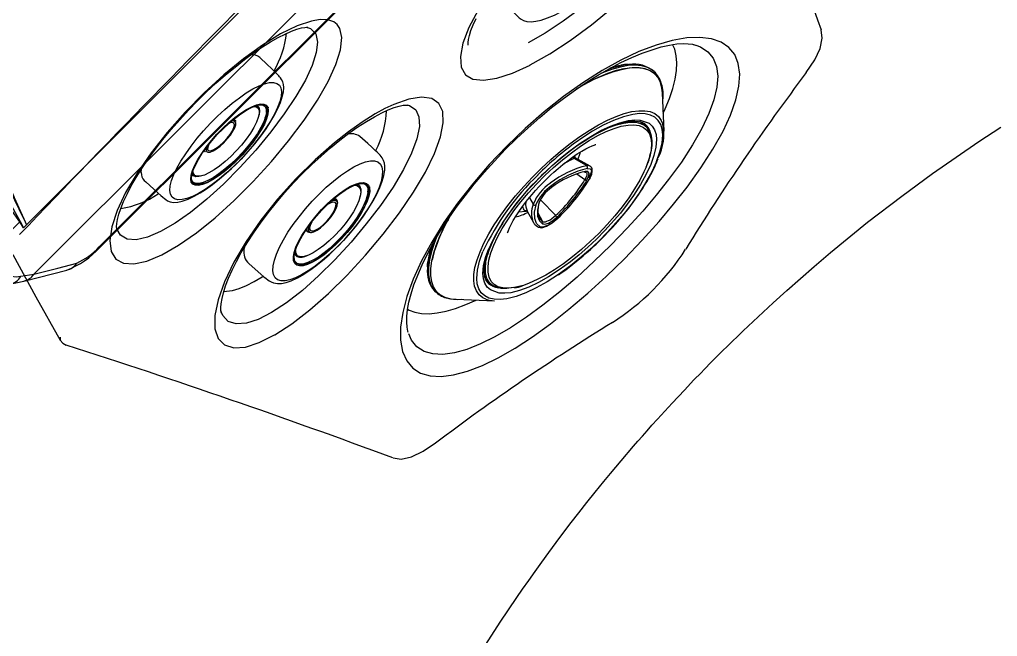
# Model space of a CAD drawing. Extents: x 413 to 494, y 628 to 766.
# Drawn here: x 421.64 to 432.08, y 705.12 to 711.72 of the extents above; entities that cross this region are included whole.
import ezdxf

# ---------------------------------------------------------------- set-up
doc = ezdxf.new("R2010")
doc.units = 0
doc.header["$MEASUREMENT"] = 0
for name, color, linetype in [('1', 4, 'Continuous'), ('BDIM_CYAN', 4, 'Continuous'), ('BDIM_GREEN', 3, 'Continuous'), ('BDIM_YELLOW', 2, 'Continuous')]:
    doc.layers.add(name, color=color, linetype=linetype)

# ---------------------------------------------------------------- blocks, each defined once
blk = doc.blocks.new('PILLOW')
at = {"layer": 'BDIM_GREEN', "linetype": 'Continuous', "lineweight": 25}
for p, q in [((9.704, -3.133), (9.694, -3.127)), ((11.893, -4.465), (9.704, -3.133)), ((9.716, -3.162), (9.93, -3.665)), ((9.725, -3.167), (9.716, -3.162)), ((11.914, -4.499), (9.725, -3.167)), ((9.001, -3.275), (3.275, -9.001)), ((9.052, -3.326), (3.326, -9.052)), ((9.016, -3.26), (9.001, -3.275)), ((9.066, -3.313), (9.376, -3.847)), ((9.93, -3.665), (11.939, -4.887)), ((3.847, -9.376), (9.376, -3.847)), ((9.376, -3.847), (9.517, -3.988)), ((11.869, -5.119), (9.86, -3.897)), ((9.517, -3.988), (3.988, -9.517)), ((9.522, -4.349), (9.547, -4.364)), ((11.898, -4.468), (11.893, -4.465)), ((11.958, -4.506), (11.898, -4.468)), ((4.545, -9.115), (9.115, -4.545)), ((9.169, -4.599), (9.115, -4.545)), ((11.918, -4.502), (11.914, -4.499)), ((11.982, -4.912), (11.918, -4.502)), ((11.977, -4.54), (11.918, -4.502)), ((9.169, -4.599), (4.599, -9.169)), ((12.183, -5.166), (12.111, -4.715)), ((4.833, -9.168), (9.168, -4.833)), ((9.225, -4.89), (4.89, -9.225)), ((9.225, -4.89), (9.168, -4.833)), ((11.512, -5.475), (11.869, -5.119)), ((12.145, -5.519), (12.177, -5.366)), ((11.543, -5.546), (11.479, -5.517)), ((11.574, -5.515), (11.508, -5.48)), ((11.512, -5.475), (11.574, -5.515)), ((11.574, -5.515), (11.543, -5.546)), ((12.026, -5.978), (12.144, -5.52)), ((12.072, -5.626), (12.093, -5.488)), ((11.543, -5.546), (5.546, -11.543)), ((12.072, -5.626), (5.626, -12.072)), ((11.78, -6.323), (6.323, -11.78)), ((6.331, -11.787), (11.787, -6.331)), ((11.785, -6.328), (11.784, -6.328)), ((3.275, -9.001), (3.26, -9.016)), ((3.275, -9.001), (3.275, -9.001)), ((3.847, -9.376), (3.313, -9.066)), ((4.599, -9.169), (4.545, -9.115)), ((4.89, -9.225), (4.833, -9.168)), ((3.988, -9.517), (3.847, -9.376)), ((3.127, -9.694), (3.133, -9.704)), ((3.133, -9.704), (4.465, -11.893)), ((3.665, -9.93), (3.162, -9.715)), ((3.162, -9.715), (3.167, -9.725)), ((3.167, -9.725), (4.499, -11.914)), ((3.897, -9.86), (5.119, -11.869)), ((4.887, -11.939), (3.665, -9.93)), ((5.517, -11.479), (5.546, -11.543)), ((5.119, -11.869), (5.475, -11.512)), ((5.516, -11.574), (5.475, -11.512)), ((5.48, -11.508), (5.516, -11.574)), ((5.546, -11.543), (5.516, -11.574)), ((6.328, -11.784), (6.328, -11.785)), ((4.465, -11.893), (4.468, -11.898)), ((4.468, -11.898), (4.506, -11.958)), ((4.499, -11.914), (4.502, -11.918)), ((4.912, -11.982), (4.502, -11.918)), ((4.502, -11.918), (4.54, -11.977)), ((4.715, -12.111), (5.166, -12.183)), ((5.488, -12.093), (5.626, -12.072)), ((5.52, -12.144), (5.978, -12.026)), ((5.366, -12.177), (5.519, -12.145))]:
    blk.add_line(p, q, dxfattribs=at)
at = {"layer": 'BDIM_GREEN', "linetype": 'Continuous', "lineweight": 25, "flags": 128}
for points in [[(9.694, -3.127), (9.633, -3.097), (9.577, -3.077), (9.475, -3.06), (9.392, -3.063), (9.328, -3.076), (9.273, -3.093), (9.204, -3.123), (9.164, -3.145), (9.12, -3.174), (9.071, -3.211), (9.016, -3.26)], [(9.716, -3.162), (9.633, -3.127), (9.55, -3.112), (9.467, -3.113), (9.387, -3.128), (9.309, -3.154), (9.231, -3.192), (9.177, -3.225), (9.123, -3.264), (9.066, -3.313)], [(9.001, -3.275), (9.009, -3.267), (9.016, -3.26)], [(9.066, -3.313), (9.058, -3.32), (9.052, -3.326)], [(9.376, -3.847), (9.516, -3.751), (9.662, -3.685), (9.735, -3.665), (9.806, -3.653), (9.872, -3.653), (9.93, -3.665)], [(9.86, -3.897), (9.784, -3.872), (9.693, -3.881), (9.601, -3.922), (9.517, -3.988)], [(9.115, -4.545), (9.182, -4.481), (9.254, -4.423), (9.33, -4.373), (9.409, -4.333), (9.489, -4.307), (9.567, -4.3), (9.638, -4.311), (9.7, -4.338)], [(9.671, -4.395), (9.617, -4.366), (9.556, -4.355), (9.489, -4.362), (9.421, -4.387), (9.353, -4.427), (9.288, -4.477), (9.169, -4.599)], [(9.671, -4.395), (9.683, -4.365), (9.7, -4.338)], [(9.7, -4.338), (9.85, -4.43), (9.982, -4.511), (10.098, -4.582), (10.217, -4.654), (10.35, -4.737), (10.477, -4.815), (10.596, -4.888), (10.733, -4.973), (10.993, -5.135), (11.259, -5.304), (11.512, -5.475)], [(9.671, -4.395), (9.672, -4.54), (9.673, -4.654)], [(11.508, -5.48), (11.044, -5.22), (10.586, -4.947), (10.128, -4.672), (9.671, -4.395)], [(9.168, -4.833), (9.168, -4.702), (9.169, -4.599)], [(9.168, -4.833), (9.288, -4.744), (9.419, -4.674), (9.488, -4.652), (9.555, -4.64), (9.617, -4.641), (9.673, -4.654)], [(9.646, -4.714), (9.6, -4.7), (9.548, -4.699), (9.492, -4.71), (9.435, -4.732), (9.325, -4.801), (9.225, -4.89)], [(9.646, -4.714), (9.662, -4.685), (9.673, -4.654)], [(12.177, -5.367), (12.188, -5.267), (12.182, -5.163)], [(11.954, -6.084), (12.02, -5.828), (12.072, -5.626)], [(3.26, -9.016), (3.201, -9.085), (3.155, -9.148), (3.121, -9.209), (3.085, -9.297), (3.065, -9.383), (3.06, -9.467), (3.07, -9.548), (3.093, -9.624), (3.127, -9.694)], [(3.313, -9.066), (3.264, -9.123), (3.225, -9.177), (3.192, -9.231), (3.154, -9.309), (3.128, -9.387), (3.113, -9.467), (3.112, -9.55), (3.127, -9.633), (3.162, -9.715)], [(3.26, -9.016), (3.268, -9.007), (3.275, -9.001)], [(3.326, -9.052), (3.319, -9.06), (3.313, -9.066)], [(4.338, -9.7), (4.311, -9.638), (4.3, -9.567), (4.307, -9.489), (4.318, -9.449), (4.333, -9.409), (4.371, -9.333), (4.422, -9.255), (4.545, -9.115)], [(4.599, -9.169), (4.477, -9.288), (4.427, -9.353), (4.387, -9.421), (4.362, -9.49), (4.355, -9.557), (4.367, -9.618), (4.395, -9.671)], [(4.599, -9.169), (4.73, -9.168), (4.833, -9.168)], [(4.654, -9.673), (4.641, -9.618), (4.64, -9.555), (4.652, -9.488), (4.675, -9.419), (4.744, -9.287), (4.833, -9.168)], [(4.89, -9.225), (4.822, -9.299), (4.764, -9.378), (4.72, -9.462), (4.698, -9.561), (4.714, -9.646)], [(3.665, -9.93), (3.653, -9.872), (3.653, -9.806), (3.665, -9.735), (3.685, -9.662), (3.751, -9.516), (3.847, -9.376)], [(3.988, -9.517), (3.922, -9.601), (3.881, -9.693), (3.872, -9.784), (3.897, -9.86)], [(4.395, -9.671), (4.365, -9.683), (4.338, -9.7)], [(5.475, -11.512), (5.381, -11.376), (5.29, -11.237), (5.195, -11.088), (5.105, -10.946), (5.014, -10.799), (4.923, -10.653), (4.847, -10.53), (4.742, -10.359), (4.622, -10.164), (4.488, -9.945), (4.338, -9.7)], [(4.654, -9.673), (4.509, -9.672), (4.395, -9.671)], [(4.395, -9.671), (4.672, -10.128), (4.947, -10.586), (5.22, -11.044), (5.48, -11.508)], [(4.714, -9.646), (4.682, -9.664), (4.654, -9.673)], [(5.517, -11.479), (5.082, -10.578), (4.654, -9.673)], [(4.714, -9.646), (5.119, -10.56), (5.317, -11.02), (5.385, -11.177), (5.412, -11.24), (5.415, -11.248), (5.416, -11.249), (5.416, -11.249), (5.416, -11.249), (5.416, -11.25), (5.517, -11.479)], [(5.626, -12.072), (5.883, -12.006), (6.085, -11.954)], [(5.163, -12.182), (5.267, -12.188), (5.367, -12.177)]]:
    blk.add_lwpolyline(points, dxfattribs=at)
at = {"layer": 'BDIM_GREEN', "linetype": 'Continuous', "lineweight": 25}
for centre, radius, start, end in [((9.618, -3.697), 0.314, 320.5112, 5.8722), ((11.799, -4.783), 0.32, 10.8947, 60.1159), ((-51.625, -135.383), 144.387, 64.08404, 64.87827), ((69.735, 129.954), 147.466, 245.95343, 246.73099), ((11.627, -4.919), 0.314, 320.5112, 5.8722), ((11.673, -4.954), 0.311, 321.3803, 7.8233), ((11.78, -5.434), 0.317, 350.3412, 64.5617), ((11.647, -5.59), 0.177, 139.5161, 141.4532), ((11.192, -5.669), 0.89, 311.9782, 337.62), ((11.302, -5.792), 0.714, 311.9718, 335.8418), ((-2.211, -14.781), 7.948, 45.9728, 46.4965), ((3.697, -9.618), 0.314, 264.1278, 309.4888), ((5.59, -11.647), 0.177, 128.5468, 130.4839), ((5.664, -11.184), 0.898, 290.3763, 317.8693), ((5.793, -11.303), 0.712, 294.1309, 318.0554), ((4.919, -11.626), 0.314, 264.1278, 309.4888), ((4.783, -11.798), 0.32, 209.8963, 259.0441), ((4.954, -11.674), 0.311, 262.1449, 308.6514), ((5.435, -11.779), 0.318, 205.61, 279.4841)]:
    blk.add_arc(centre, radius, start, end, dxfattribs=at)
for centre, major_axis, ratio, start_param, end_param in [((11.789, -3.287), (-0.737, 1.695), 0.480619, 2.543345, 2.582873), ((11.594, -3.394), (-0.951, 1.851), 0.433377, 2.49452, 2.534048), ((3.394, -11.594), (1.851, -0.951), 0.433377, 0.607543, 0.647072), ((3.287, -11.789), (1.695, -0.737), 0.480619, 0.558719, 0.598248)]:
    blk.add_ellipse(centre, major_axis=major_axis, ratio=ratio, start_param=start_param, end_param=end_param, dxfattribs=at)
at = {"layer": 'BDIM_YELLOW', "linetype": 'Continuous', "lineweight": 25}
for p, q in [((9.052, -3.326), (9.001, -3.275)), ((11.784, -6.328), (11.78, -6.323)), ((3.326, -9.052), (3.275, -9.001)), ((6.323, -11.78), (6.328, -11.784))]:
    blk.add_line(p, q, dxfattribs=at)
at = {"layer": 'BDIM_YELLOW', "linetype": 'Continuous', "lineweight": 25, "flags": 128}
for points in [[(11.982, -4.912), (12.073, -4.974), (12.143, -5.056), (12.179, -5.145), (12.18, -5.164)], [(5.164, -12.18), (5.145, -12.179), (5.056, -12.143), (5, -12.1), (4.95, -12.042), (4.912, -11.982)]]:
    blk.add_lwpolyline(points, dxfattribs=at)
at = {"layer": 'BDIM_YELLOW', "linetype": 'Continuous', "lineweight": 25}
for centre, radius, start, end in [((9.677, -3.162), 0.0387, 0.9039, 64.0123), ((9.679, -3.172), 0.0462, 5.662, 57.1058), ((16.35, 3.718), 10.124, 223.5865, 223.9882), ((11.876, -4.499), 0.0381, 0.4034, 63.3934), ((11.881, -4.502), 0.0379, 0.264, 63.4702), ((11.939, -4.539), 0.0381, 359.711, 61.0066), ((11.85, -4.774), 0.267, 11.7786, 61.3916), ((12.009, -5.341), 0.169, 299.7, 351.1639), ((11.976, -5.485), 0.17, 304.4318, 348.7936), ((11.858, -5.944), 0.17, 304.3498, 348.6534), ((3.162, -9.677), 0.0387, 205.9856, 269.098), ((3.167, -9.687), 0.038, 206.3141, 269.636), ((4.499, -11.876), 0.0379, 206.4423, 269.661), ((4.502, -11.881), 0.0379, 206.5511, 269.735), ((4.54, -11.939), 0.0382, 209.1215, 270.1613), ((4.774, -11.849), 0.267, 208.6378, 258.1925), ((5.944, -11.858), 0.17, 281.3464, 325.6506), ((5.341, -12.009), 0.169, 278.8333, 330.2995), ((5.485, -11.976), 0.17, 281.2061, 325.5685)]:
    blk.add_arc(centre, radius, start, end, dxfattribs=at)
blk = doc.blocks.new('2018 BEAM (110V)')
at = {"layer": 'BDIM_CYAN'}
for p, q in [((11.315, 68.173), (11.328, 68.17)), ((11.328, 68.17), (11.331, 68.169)), ((15.448, 67.989), (15.473, 67.981)), ((15.473, 67.981), (15.476, 67.98)), ((10.414, 65.124), (10.407, 65.145)), ((10.416, 65.119), (10.414, 65.124)), ((8.689, 64.861), (8.691, 64.828)), ((12.407, 64.911), (12.404, 64.918))]:
    blk.add_line(p, q, dxfattribs=at)
at = {"layer": 'BDIM_CYAN', "flags": 128}
for points in [[(13.707, 67.769), (13.71, 67.77), (13.918, 67.888), (14.136, 68.031), (14.362, 68.198), (14.586, 68.381)], [(13.153, 68.355), (13.055, 68.169), (12.991, 68.003), (12.963, 67.861), (12.973, 67.748), (13.018, 67.666), (13.098, 67.619), (13.211, 67.606), (13.353, 67.627), (13.52, 67.682), (13.707, 67.769)], [(13.048, 67.983), (13.048, 67.983), (13.047, 67.991), (13.047, 68.011), (13.051, 68.042), (13.06, 68.085), (13.076, 68.137), (13.1, 68.199), (13.132, 68.268)], [(15.246, 69.981), (15.31, 69.954), (15.365, 69.891), (15.386, 69.803), (15.372, 69.69), (15.325, 69.558), (15.243, 69.406), (15.131, 69.243), (14.991, 69.069), (14.829, 68.892), (14.649, 68.715), (14.457, 68.544), (14.26, 68.384), (14.062, 68.238), (13.87, 68.111), (13.688, 68.006)], [(13.236, 61.578), (13.389, 61.815), (13.567, 62.081), (13.628, 62.17), (13.693, 62.263), (13.761, 62.359), (13.832, 62.459), (13.907, 62.562), (13.986, 62.668), (14.068, 62.777), (14.147, 62.88), (14.229, 62.986), (14.314, 63.094), (14.402, 63.205), (14.494, 63.318), (14.566, 63.406), (14.68, 63.542), (14.813, 63.698), (14.859, 63.75), (14.907, 63.805), (14.957, 63.861), (15.008, 63.92), (15.069, 63.987), (15.225, 64.158), (15.355, 64.297), (15.458, 64.405), (15.533, 64.482), (15.567, 64.518), (15.588, 64.539), (15.625, 64.576), (15.661, 64.613), (15.698, 64.65), (15.734, 64.687), (15.771, 64.723), (15.808, 64.76), (15.984, 64.931), (16.303, 65.23), (16.448, 65.361), (16.594, 65.49), (16.741, 65.618), (16.916, 65.766), (17.312, 66.089), (17.676, 66.369), (18.005, 66.61), (18.256, 66.786), (18.5, 66.951), (18.735, 67.104)], [(9.283, 65.696), (9.365, 65.651), (9.477, 65.644), (9.615, 65.675), (9.775, 65.742), (9.953, 65.844), (10.145, 65.977), (10.345, 66.138), (10.548, 66.322), (10.751, 66.524), (10.946, 66.738), (11.129, 66.959), (11.294, 67.179), (11.436, 67.393), (11.551, 67.594), (11.634, 67.775), (11.683, 67.933), (11.697, 68.063), (11.675, 68.161), (11.648, 68.201), (11.611, 68.23), (11.547, 68.252), (11.467, 68.255), (11.373, 68.239), (11.219, 68.187), (11.043, 68.101), (10.85, 67.982), (10.646, 67.835), (10.436, 67.664), (10.227, 67.472), (10.024, 67.266), (9.834, 67.05), (9.661, 66.831), (9.511, 66.615), (9.389, 66.407), (9.298, 66.214), (9.241, 66.042), (9.219, 65.895), (9.233, 65.778), (9.283, 65.696)], [(9.295, 66.011), (9.296, 66.011), (9.294, 66.02), (9.293, 66.042), (9.296, 66.075), (9.303, 66.119), (9.317, 66.174), (9.338, 66.238), (9.367, 66.311), (9.404, 66.391), (9.449, 66.477), (9.501, 66.567), (9.561, 66.663), (9.63, 66.763), (9.705, 66.867), (9.787, 66.973), (9.875, 67.08), (9.966, 67.185), (10.06, 67.287), (10.156, 67.386), (10.253, 67.481), (10.353, 67.574), (10.455, 67.664), (10.557, 67.748), (10.658, 67.827), (10.755, 67.898), (10.849, 67.962), (10.937, 68.017), (11.018, 68.063), (11.092, 68.1), (11.159, 68.13), (11.218, 68.151), (11.266, 68.165), (11.302, 68.171), (11.325, 68.173), (11.335, 68.173), (11.335, 68.173)], [(11.331, 68.169), (11.363, 68.161), (11.419, 68.101), (11.438, 68.015), (11.425, 67.903), (11.381, 67.765), (11.308, 67.607), (11.208, 67.432), (11.083, 67.246), (10.939, 67.054), (10.779, 66.861), (10.61, 66.674), (10.433, 66.496), (10.257, 66.336), (10.083, 66.194), (9.916, 66.078), (9.762, 65.989), (9.622, 65.93), (9.502, 65.903), (9.405, 65.91), (9.334, 65.95), (9.334, 65.95)], [(16.657, 67.688), (16.747, 67.823), (16.804, 67.947), (16.828, 68.056), (16.817, 68.144)], [(12.933, 66.292), (12.787, 66.085), (12.659, 65.878), (12.55, 65.677), (12.461, 65.483), (12.393, 65.297), (12.348, 65.125), (12.325, 64.968), (12.325, 64.828), (12.347, 64.708), (12.39, 64.609), (12.455, 64.532), (12.539, 64.478), (12.64, 64.448), (12.758, 64.442), (12.891, 64.458), (13.038, 64.498), (13.198, 64.559), (13.367, 64.642), (13.547, 64.745), (13.734, 64.867), (13.925, 65.005), (14.123, 65.161), (14.323, 65.33), (14.52, 65.51), (14.716, 65.7), (14.906, 65.898), (15.086, 66.098), (15.241, 66.282), (15.385, 66.465), (15.532, 66.67), (15.661, 66.871), (15.768, 67.062), (15.848, 67.235), (15.905, 67.396), (15.938, 67.544), (15.947, 67.673), (15.931, 67.787), (15.893, 67.883), (15.831, 67.958), (15.748, 68.014), (15.645, 68.05), (15.522, 68.065), (15.381, 68.059), (15.225, 68.032), (15.053, 67.982), (14.87, 67.912), (14.678, 67.821), (14.477, 67.71), (14.272, 67.58), (14.066, 67.433), (13.859, 67.269), (13.656, 67.092), (13.46, 66.904), (13.272, 66.706), (13.095, 66.5), (12.933, 66.292)], [(12.963, 66.307), (13.013, 66.372), (13.111, 66.497), (13.216, 66.62), (13.327, 66.743), (13.442, 66.865), (13.562, 66.984), (13.686, 67.099), (13.812, 67.209), (13.938, 67.314), (14.066, 67.413), (14.192, 67.505), (14.316, 67.588), (14.438, 67.664), (14.559, 67.733), (14.678, 67.795), (14.794, 67.85), (14.905, 67.896), (15.01, 67.933), (15.107, 67.962), (15.196, 67.982), (15.274, 67.994), (15.341, 67.998), (15.397, 67.997), (15.442, 67.991), (15.473, 67.983)], [(15.13, 67.255), (15.152, 67.302), (15.197, 67.413), (15.232, 67.518), (15.257, 67.617), (15.272, 67.709), (15.276, 67.793), (15.269, 67.869), (15.252, 67.937), (15.228, 67.99)], [(15.476, 67.98), (15.529, 67.962), (15.605, 67.911), (15.662, 67.842), (15.697, 67.755), (15.711, 67.651), (15.702, 67.532), (15.671, 67.397), (15.617, 67.25), (15.543, 67.092), (15.443, 66.917), (15.324, 66.733), (15.187, 66.545), (15.054, 66.378), (14.911, 66.209), (14.745, 66.025), (14.57, 65.844), (14.39, 65.669), (14.209, 65.503), (14.026, 65.347), (13.845, 65.203), (13.669, 65.075), (13.498, 64.961), (13.333, 64.865), (13.179, 64.789), (13.033, 64.731), (12.899, 64.694), (12.777, 64.678), (12.669, 64.683), (12.576, 64.71), (12.5, 64.76), (12.441, 64.831), (12.412, 64.898)], [(10.979, 64.885), (10.983, 64.887), (11.165, 65.005), (11.357, 65.153), (11.556, 65.329), (11.755, 65.525), (11.952, 65.739), (12.139, 65.961), (12.312, 66.189), (12.463, 66.412), (12.59, 66.626), (12.687, 66.824), (12.751, 67.001), (12.781, 67.151), (12.775, 67.271), (12.733, 67.358), (12.657, 67.41), (12.55, 67.426), (12.414, 67.405), (12.254, 67.349), (12.156, 67.303), (12.052, 67.246), (11.913, 67.159), (11.767, 67.056), (11.62, 66.939), (11.411, 66.756), (11.207, 66.553), (11.012, 66.336), (10.834, 66.111), (10.677, 65.885), (10.546, 65.663), (10.445, 65.453), (10.376, 65.26), (10.342, 65.092), (10.342, 64.952), (10.378, 64.847), (10.446, 64.778), (10.544, 64.748), (10.669, 64.756), (10.815, 64.803), (10.979, 64.885)], [(10.412, 65.118), (10.412, 65.118), (10.41, 65.126), (10.407, 65.145), (10.407, 65.177), (10.41, 65.219), (10.418, 65.273), (10.434, 65.337), (10.457, 65.41), (10.487, 65.491), (10.526, 65.579), (10.571, 65.67), (10.624, 65.766), (10.686, 65.868), (10.754, 65.973), (10.83, 66.081), (10.912, 66.19), (10.999, 66.299), (11.09, 66.406), (11.183, 66.51), (11.279, 66.61), (11.377, 66.706), (11.476, 66.797), (11.576, 66.885), (11.676, 66.966), (11.774, 67.041), (11.869, 67.108), (11.96, 67.167), (12.045, 67.217), (12.123, 67.258), (12.194, 67.29), (12.256, 67.314), (12.31, 67.33), (12.352, 67.339), (12.383, 67.342), (12.4, 67.342), (12.404, 67.341)], [(12.383, 67.342), (12.42, 67.336), (12.486, 67.291), (12.521, 67.215), (12.526, 67.111), (12.499, 66.979), (12.442, 66.826), (12.356, 66.653), (12.244, 66.466), (12.111, 66.27), (11.959, 66.071), (11.796, 65.876), (11.624, 65.688), (11.45, 65.516), (11.277, 65.361), (11.108, 65.229), (10.948, 65.125)], [(12.404, 67.341), (12.405, 67.341), (12.404, 67.341)], [(12.405, 64.918), (12.403, 64.927), (12.394, 64.967), (12.39, 65.021), (12.391, 65.084), (12.399, 65.156), (12.414, 65.235), (12.437, 65.323), (12.468, 65.42), (12.508, 65.524), (12.556, 65.635), (12.613, 65.751), (12.678, 65.872), (12.752, 65.996), (12.832, 66.121), (12.92, 66.247), (12.963, 66.307)], [(9.334, 65.95), (9.334, 65.95), (9.297, 66.013)], [(8.183, 65.746), (8.431, 65.292), (8.691, 64.828)], [(10.436, 65.351), (10.467, 65.352), (10.531, 65.362), (10.601, 65.383), (10.678, 65.414), (10.761, 65.455), (10.848, 65.506), (10.858, 65.513)], [(12.399, 65.16), (12.416, 65.151), (12.478, 65.127), (12.549, 65.115), (12.629, 65.112), (12.717, 65.121), (12.812, 65.14), (12.913, 65.169), (13.021, 65.209), (13.133, 65.258)], [(10.948, 65.125), (10.805, 65.052), (10.678, 65.011), (10.569, 65.004), (10.484, 65.03), (10.425, 65.092), (10.416, 65.119)], [(8.691, 64.828), (8.718, 64.796), (8.755, 64.776)], [(12.244, 63.571), (12.332, 63.56), (12.441, 63.584), (12.565, 63.642), (12.699, 63.731)]]:
    blk.add_lwpolyline(points, dxfattribs=at)
at = {"layer": 'BDIM_CYAN'}
for centre, radius, start, end in [((140.872, -60.486), 183.235, 133.63433, 136.36496), ((93.75, 96.662), 82.048, 197.76122, 200.33862), ((10.124, 68.213), 0.988, 329.2591, 353.9447), ((35.952, 53.136), 24.167, 142.9749, 148.3946), ((11.261, 67.298), 0.912, 331.1215, 358.947), ((9.194, 67.189), 0.963, 278.5899, 304.325), ((13.217, 67.171), 2.551, 302.4805, 327.5135), ((27.242, 44.448), 24.152, 121.6002, 127.0235), ((-16.22, -13.207), 81.885, 69.65908, 72.24162)]:
    blk.add_arc(centre, radius, start, end, dxfattribs=at)
at = {"layer": 'BDIM_GREEN', "linetype": 'Continuous', "lineweight": 25}
for p, q in [((10.792, 67.318), (10.788, 67.326)), ((10.892, 67.262), (10.897, 67.316)), ((10.558, 67.178), (10.543, 67.192)), ((10.228, 66.856), (10.243, 66.842)), ((10.236, 66.854), (10.235, 66.865)), ((10.243, 66.842), (10.236, 66.854)), ((9.556, 66.619), (9.559, 66.662)), ((10.109, 66.603), (10.118, 66.599)), ((14.208, 66.608), (14.294, 66.545)), ((10.126, 66.495), (10.18, 66.503)), ((11.976, 66.412), (11.981, 66.468)), ((11.642, 66.328), (11.62, 66.348)), ((13.7, 66.352), (13.741, 66.283)), ((13.845, 66.095), (13.791, 66.193)), ((11.313, 66.005), (11.335, 65.985)), ((11.364, 65.979), (11.348, 65.979)), ((12.667, 65.852), (12.646, 65.787)), ((11.203, 65.745), (11.193, 65.752)), ((11.209, 65.742), (11.203, 65.745)), ((11.234, 65.633), (11.29, 65.644))]:
    blk.add_line(p, q, dxfattribs=at)
at = {"layer": 'BDIM_GREEN', "linetype": 'Continuous', "lineweight": 25, "flags": 128}
for points in [[(13.382, 68.496), (13.398, 68.479), (13.511, 68.356), (13.54, 68.324), (13.561, 68.302), (13.577, 68.287), (13.592, 68.273), (13.611, 68.26), (13.636, 68.246), (13.674, 68.235), (13.718, 68.231), (13.769, 68.236), (13.826, 68.249), (13.894, 68.272), (13.968, 68.303), (14.035, 68.337), (14.105, 68.377), (14.181, 68.425), (14.257, 68.478), (14.326, 68.53), (14.375, 68.569), (14.461, 68.643)], [(10.64, 66.785), (10.716, 66.868), (10.746, 66.904), (10.794, 66.963), (10.842, 67.026), (10.89, 67.094), (10.94, 67.17), (10.982, 67.242), (11.014, 67.305), (11.041, 67.369), (11.062, 67.429), (11.074, 67.484), (11.077, 67.53), (11.075, 67.56), (11.068, 67.588), (11.055, 67.615), (11.044, 67.631), (11.033, 67.644), (11.024, 67.655), (11.003, 67.676), (10.982, 67.697), (10.946, 67.731), (10.901, 67.775), (10.823, 67.85)], [(15.034, 67.698), (15.011, 67.716), (14.96, 67.744), (14.9, 67.761), (14.831, 67.767), (14.754, 67.763), (14.669, 67.748), (14.578, 67.723), (14.48, 67.687), (14.46, 67.679)], [(9.862, 66.428), (9.866, 66.477), (9.88, 66.534), (9.904, 66.598), (9.937, 66.668), (9.98, 66.743), (10.03, 66.822), (10.088, 66.904), (10.152, 66.986), (10.221, 67.067), (10.295, 67.147), (10.371, 67.223), (10.449, 67.295), (10.526, 67.361), (10.603, 67.42), (10.677, 67.471), (10.748, 67.514), (10.813, 67.546), (10.873, 67.569), (10.925, 67.581), (10.969, 67.583), (11.005, 67.573), (11.031, 67.554), (11.047, 67.524), (11.054, 67.484), (11.05, 67.435), (11.036, 67.378), (11.012, 67.314), (10.978, 67.244), (10.936, 67.168), (10.886, 67.089), (10.828, 67.008), (10.764, 66.926), (10.694, 66.845), (10.621, 66.765), (10.545, 66.689), (10.467, 66.617), (10.389, 66.551), (10.312, 66.492), (10.238, 66.441), (10.168, 66.398), (10.102, 66.365), (10.043, 66.343), (9.991, 66.331), (9.946, 66.329), (9.911, 66.338), (9.885, 66.358), (9.868, 66.388), (9.862, 66.428)], [(10.084, 66.551), (10.088, 66.593), (10.102, 66.642), (10.126, 66.698), (10.159, 66.76), (10.201, 66.825), (10.25, 66.893), (10.304, 66.962), (10.364, 67.029), (10.427, 67.093), (10.492, 67.154), (10.556, 67.208), (10.62, 67.256), (10.68, 67.295), (10.736, 67.324), (10.786, 67.344), (10.829, 67.353), (10.864, 67.352), (10.89, 67.34), (10.906, 67.317), (10.912, 67.285), (10.908, 67.244), (10.893, 67.194), (10.87, 67.138), (10.836, 67.076), (10.795, 67.011), (10.746, 66.943), (10.691, 66.875), (10.632, 66.807), (10.569, 66.743), (10.504, 66.683), (10.44, 66.628), (10.376, 66.581), (10.316, 66.542), (10.26, 66.512), (10.21, 66.492), (10.167, 66.483), (10.132, 66.484), (10.106, 66.497), (10.09, 66.519), (10.084, 66.551)], [(10.092, 66.556), (10.096, 66.597), (10.11, 66.645), (10.134, 66.701), (10.166, 66.761), (10.207, 66.826), (10.255, 66.892), (10.309, 66.96), (10.367, 67.026), (10.429, 67.089), (10.493, 67.149), (10.557, 67.202), (10.619, 67.249), (10.679, 67.287), (10.734, 67.317), (10.783, 67.336), (10.825, 67.345), (10.859, 67.344), (10.885, 67.332), (10.901, 67.31), (10.907, 67.278), (10.903, 67.237), (10.889, 67.189), (10.865, 67.133), (10.832, 67.073), (10.792, 67.008), (10.744, 66.942), (10.69, 66.874), (10.631, 66.808), (10.569, 66.744), (10.506, 66.685), (10.442, 66.632), (10.379, 66.585), (10.32, 66.547), (10.265, 66.517), (10.216, 66.498), (10.174, 66.489), (10.139, 66.49), (10.114, 66.502), (10.098, 66.524), (10.092, 66.556)], [(10.847, 67.346), (10.858, 67.342), (10.88, 67.325), (10.891, 67.298), (10.892, 67.261), (10.883, 67.216), (10.863, 67.163), (10.834, 67.103), (10.796, 67.039), (10.75, 66.973), (10.697, 66.905), (10.639, 66.837), (10.578, 66.772), (10.513, 66.71), (10.449, 66.655), (10.385, 66.606), (10.324, 66.565), (10.268, 66.534), (10.217, 66.513), (10.174, 66.503), (10.138, 66.503), (10.112, 66.514), (10.096, 66.536), (10.093, 66.544)], [(10.757, 67.327), (10.782, 67.323), (10.803, 67.308), (10.814, 67.284), (10.815, 67.249), (10.805, 67.207), (10.786, 67.157), (10.758, 67.101), (10.721, 67.041), (10.676, 66.978), (10.625, 66.914), (10.57, 66.852), (10.511, 66.793), (10.451, 66.738), (10.391, 66.689), (10.333, 66.649), (10.279, 66.616), (10.23, 66.594), (10.188, 66.582), (10.154, 66.58), (10.128, 66.589), (10.112, 66.609), (10.106, 66.634)], [(10.907, 67.264), (10.904, 67.243), (10.89, 67.194), (10.866, 67.138), (10.833, 67.076), (10.792, 67.011), (10.744, 66.944), (10.689, 66.876), (10.63, 66.809), (10.567, 66.745), (10.503, 66.685), (10.439, 66.631), (10.376, 66.584), (10.316, 66.545), (10.26, 66.515), (10.211, 66.496), (10.178, 66.488)], [(10.782, 67.336), (10.783, 67.335), (10.788, 67.326)], [(10.783, 67.338), (10.797, 67.33), (10.813, 67.31), (10.819, 67.28), (10.815, 67.242), (10.812, 67.23)], [(10.806, 67.322), (10.809, 67.3), (10.809, 67.298)], [(13.235, 65.268), (13.203, 65.283), (13.164, 65.314), (13.135, 65.355), (13.115, 65.405), (13.106, 65.464), (13.107, 65.531), (13.119, 65.606), (13.141, 65.687), (13.173, 65.774), (13.215, 65.867), (13.266, 65.964), (13.326, 66.063), (13.394, 66.165), (13.47, 66.268), (13.552, 66.371), (13.64, 66.472), (13.733, 66.572), (13.83, 66.668), (13.93, 66.761), (14.032, 66.848), (14.135, 66.929), (14.238, 67.004), (14.339, 67.071), (14.439, 67.13), (14.535, 67.179), (14.627, 67.22), (14.713, 67.25), (14.794, 67.271), (14.868, 67.281), (14.934, 67.281), (14.991, 67.271), (15.04, 67.25), (15.079, 67.219), (15.109, 67.178), (15.125, 67.138)], [(15.058, 66.737), (15.095, 66.84), (15.117, 66.936), (15.125, 67.024), (15.119, 67.083), (15.103, 67.135), (15.076, 67.178), (15.039, 67.211), (14.993, 67.234), (14.938, 67.247), (14.875, 67.25), (14.805, 67.242), (14.705, 67.217), (14.599, 67.178), (14.489, 67.126), (14.373, 67.061), (14.25, 66.982), (14.211, 66.953)], [(10.264, 66.868), (10.274, 66.855), (10.294, 66.853), (10.323, 66.862), (10.357, 66.882), (10.396, 66.91), (10.435, 66.946), (10.472, 66.986), (10.504, 67.027), (10.529, 67.067), (10.545, 67.102), (10.551, 67.129), (10.546, 67.147), (10.53, 67.155), (10.506, 67.151), (10.488, 67.144)], [(10.271, 66.837), (10.292, 66.839), (10.322, 66.852), (10.358, 66.873), (10.397, 66.903), (10.437, 66.939), (10.474, 66.98), (10.508, 67.021), (10.535, 67.062), (10.554, 67.099), (10.564, 67.13), (10.564, 67.153)], [(10.535, 67.184), (10.545, 67.184), (10.56, 67.175), (10.564, 67.166)], [(13.818, 66.576), (13.845, 66.604), (13.937, 66.69), (14.029, 66.771), (14.123, 66.846), (14.242, 66.933), (14.357, 67.007), (14.465, 67.068), (14.568, 67.117), (14.667, 67.153), (14.76, 67.176), (14.825, 67.184), (14.884, 67.181), (14.979, 67.148), (15.013, 67.117), (15.038, 67.076), (15.053, 67.028), (15.058, 66.973), (15.052, 66.891), (15.031, 66.801), (14.996, 66.705)], [(14.287, 66.96), (14.372, 67.012), (14.463, 67.06), (14.549, 67.1), (14.631, 67.129), (14.706, 67.149), (14.775, 67.158), (14.836, 67.157), (14.888, 67.145), (14.932, 67.123), (14.953, 67.105)], [(14.34, 66.962), (14.432, 67.015), (14.521, 67.058), (14.604, 67.091), (14.682, 67.115), (14.754, 67.128), (14.817, 67.13), (14.872, 67.122), (14.919, 67.103), (14.955, 67.074), (14.982, 67.035), (14.999, 66.987), (15.005, 66.93), (15, 66.864), (14.985, 66.791), (14.959, 66.712), (14.943, 66.672)], [(11.745, 65.927), (11.818, 66.013), (11.847, 66.048), (11.892, 66.108), (11.94, 66.174), (11.987, 66.245), (12.031, 66.317), (12.071, 66.391), (12.102, 66.46), (12.129, 66.528), (12.146, 66.589), (12.155, 66.645), (12.156, 66.689), (12.152, 66.719), (12.143, 66.749), (12.129, 66.776), (12.117, 66.793), (12.106, 66.806), (12.096, 66.817), (12.075, 66.838), (12.054, 66.857), (12.019, 66.89), (11.974, 66.931), (11.891, 67.006)], [(13.636, 65.415), (13.618, 65.41), (13.543, 65.391), (13.476, 65.384), (13.416, 65.387), (13.365, 65.4), (13.324, 65.424), (13.292, 65.458), (13.27, 65.502), (13.259, 65.555), (13.259, 65.616), (13.269, 65.685), (13.289, 65.761), (13.32, 65.843), (13.36, 65.931), (13.41, 66.022), (13.469, 66.116), (13.536, 66.211), (13.61, 66.307), (13.69, 66.403), (13.775, 66.497), (13.865, 66.588), (13.958, 66.675), (14.054, 66.757), (14.15, 66.832), (14.246, 66.901), (14.34, 66.962)], [(10.253, 66.89), (10.249, 66.865), (10.251, 66.852)], [(10.272, 66.914), (10.265, 66.891), (10.264, 66.868)], [(14.241, 66.837), (14.236, 66.814), (14.219, 66.762)], [(9.588, 66.536), (9.606, 66.52), (9.731, 66.404), (9.764, 66.375), (9.786, 66.356), (9.803, 66.342), (9.817, 66.331), (9.837, 66.319), (9.865, 66.308), (9.9, 66.302), (9.945, 66.304), (9.994, 66.315), (10.055, 66.336), (10.121, 66.367), (10.184, 66.403), (10.241, 66.439), (10.316, 66.492), (10.392, 66.552), (10.463, 66.613), (10.518, 66.663), (10.564, 66.707), (10.64, 66.785)], [(11.012, 65.475), (10.985, 65.497), (10.968, 65.53), (10.961, 65.572), (10.964, 65.624), (10.977, 65.683), (11, 65.75), (11.032, 65.823), (11.073, 65.901), (11.122, 65.982), (11.178, 66.065), (11.241, 66.149), (11.308, 66.233), (11.38, 66.314), (11.455, 66.391), (11.531, 66.464), (11.608, 66.53), (11.684, 66.589), (11.757, 66.64), (11.827, 66.682), (11.892, 66.713), (11.951, 66.735), (12.003, 66.745), (12.047, 66.745), (12.083, 66.734), (12.109, 66.711), (12.126, 66.679), (12.133, 66.637), (12.13, 66.585), (12.118, 66.525), (12.095, 66.459), (12.063, 66.386), (12.022, 66.308), (11.973, 66.227), (11.917, 66.143), (11.854, 66.059), (11.786, 65.976), (11.714, 65.895), (11.639, 65.818), (11.563, 65.745), (11.486, 65.679), (11.411, 65.62), (11.338, 65.569), (11.268, 65.527), (11.203, 65.495), (11.144, 65.474), (11.092, 65.463), (11.048, 65.464), (11.012, 65.475)], [(14.147, 66.755), (14.085, 66.723), (14.069, 66.715)], [(14.134, 66.765), (14.138, 66.761), (14.147, 66.755)], [(14.177, 66.772), (14.167, 66.778), (14.161, 66.784)], [(14.193, 66.776), (14.193, 66.776), (14.177, 66.772)], [(14.181, 66.798), (14.184, 66.792), (14.184, 66.777)], [(14.304, 66.625), (14.309, 66.619), (14.313, 66.61), (14.314, 66.597), (14.31, 66.582), (14.304, 66.564), (14.294, 66.545)], [(10.214, 66.588), (10.213, 66.588), (10.172, 66.577), (10.138, 66.576), (10.113, 66.586), (10.098, 66.606)], [(10.109, 66.603), (10.1, 66.608), (10.099, 66.609)], [(10.117, 66.603), (10.112, 66.61), (10.111, 66.614)], [(10.138, 66.584), (10.118, 66.585), (10.114, 66.586)], [(10.236, 66.52), (10.198, 66.502), (10.161, 66.488)], [(11.216, 65.631), (11.195, 65.65), (11.183, 65.68), (11.181, 65.719), (11.19, 65.767), (11.208, 65.822), (11.235, 65.883), (11.271, 65.949), (11.315, 66.017), (11.366, 66.087), (11.422, 66.157), (11.482, 66.224), (11.545, 66.288), (11.609, 66.346), (11.672, 66.397), (11.734, 66.44), (11.791, 66.474), (11.844, 66.498), (11.891, 66.511), (11.93, 66.513), (11.96, 66.505), (11.981, 66.486), (11.993, 66.456), (11.995, 66.417), (11.987, 66.369), (11.968, 66.314), (11.941, 66.253), (11.905, 66.187), (11.861, 66.118), (11.81, 66.048), (11.754, 65.979), (11.694, 65.911), (11.631, 65.848), (11.567, 65.79), (11.504, 65.739), (11.442, 65.696), (11.385, 65.662), (11.332, 65.638), (11.286, 65.625), (11.247, 65.622), (11.216, 65.631)], [(11.223, 65.636), (11.202, 65.655), (11.191, 65.685), (11.189, 65.723), (11.197, 65.77), (11.215, 65.824), (11.242, 65.885), (11.278, 65.949), (11.321, 66.017), (11.371, 66.086), (11.426, 66.154), (11.485, 66.22), (11.547, 66.283), (11.61, 66.34), (11.672, 66.39), (11.733, 66.433), (11.79, 66.466), (11.841, 66.49), (11.887, 66.503), (11.925, 66.505), (11.956, 66.497), (11.977, 66.478), (11.988, 66.449), (11.99, 66.41), (11.982, 66.363), (11.964, 66.309), (11.937, 66.249), (11.901, 66.184), (11.858, 66.116), (11.808, 66.047), (11.753, 65.979), (11.693, 65.913), (11.632, 65.85), (11.569, 65.793), (11.506, 65.743), (11.446, 65.7), (11.389, 65.667), (11.337, 65.644), (11.292, 65.63), (11.253, 65.628), (11.223, 65.636)], [(11.922, 66.505), (11.928, 66.504), (11.954, 66.49), (11.97, 66.465), (11.977, 66.431), (11.972, 66.387), (11.958, 66.334), (11.934, 66.275), (11.901, 66.211), (11.86, 66.144), (11.811, 66.074), (11.757, 66.005), (11.698, 65.937), (11.635, 65.873), (11.572, 65.814), (11.509, 65.762), (11.447, 65.718), (11.389, 65.683), (11.336, 65.658), (11.29, 65.644), (11.25, 65.641), (11.22, 65.65), (11.22, 65.65)], [(11.824, 66.484), (11.856, 66.482), (11.88, 66.469), (11.895, 66.445), (11.899, 66.412), (11.894, 66.37), (11.879, 66.319), (11.854, 66.263), (11.821, 66.202), (11.78, 66.138), (11.732, 66.074), (11.679, 66.009), (11.622, 65.948), (11.563, 65.891), (11.504, 65.84), (11.446, 65.797), (11.391, 65.762), (11.341, 65.737), (11.297, 65.723), (11.26, 65.719), (11.231, 65.727), (11.231, 65.727)], [(11.991, 66.414), (11.983, 66.368), (11.965, 66.313), (11.938, 66.253), (11.902, 66.187), (11.858, 66.119), (11.808, 66.049), (11.752, 65.98), (11.692, 65.913), (11.63, 65.85), (11.566, 65.793), (11.503, 65.742), (11.442, 65.699), (11.385, 65.665), (11.332, 65.641), (11.288, 65.629)], [(11.858, 66.496), (11.872, 66.491), (11.891, 66.472), (11.901, 66.444), (11.902, 66.407), (11.893, 66.364)], [(11.858, 66.496), (11.859, 66.495), (11.87, 66.481)], [(11.888, 66.477), (11.891, 66.463), (11.892, 66.451)], [(11.363, 65.98), (11.372, 65.98), (11.4, 65.987), (11.433, 66.004), (11.471, 66.031), (11.51, 66.065), (11.548, 66.104), (11.583, 66.146), (11.612, 66.189), (11.634, 66.229), (11.647, 66.264), (11.651, 66.292), (11.646, 66.31)], [(11.601, 66.332), (11.617, 66.335), (11.638, 66.331), (11.649, 66.316), (11.651, 66.293)], [(11.373, 65.996), (11.397, 65.998), (11.428, 66.012), (11.465, 66.035), (11.503, 66.067), (11.541, 66.106), (11.575, 66.147), (11.604, 66.189), (11.624, 66.228), (11.635, 66.262), (11.636, 66.287), (11.626, 66.302), (11.607, 66.305), (11.579, 66.298), (11.545, 66.279), (11.54, 66.276)], [(13.677, 66.207), (13.676, 66.208), (13.665, 66.208)], [(11.348, 65.979), (11.332, 65.989), (11.326, 66.009), (11.327, 66.026)], [(11.376, 66.093), (11.376, 66.092), (11.36, 66.055), (11.354, 66.026), (11.359, 66.006), (11.373, 65.996)], [(10.69, 65.662), (10.708, 65.646), (10.833, 65.536), (10.865, 65.508), (10.889, 65.489), (10.906, 65.475), (10.923, 65.464), (10.943, 65.452), (10.969, 65.441), (11.009, 65.434), (11.053, 65.436), (11.102, 65.446), (11.158, 65.465), (11.223, 65.495), (11.293, 65.535), (11.356, 65.576), (11.421, 65.624), (11.491, 65.68), (11.561, 65.741), (11.624, 65.801), (11.668, 65.845), (11.745, 65.927)], [(12.705, 65.919), (12.687, 65.874), (12.655, 65.778), (12.634, 65.689), (12.622, 65.607), (12.622, 65.532), (12.632, 65.466), (12.652, 65.409), (12.683, 65.362), (12.692, 65.352)], [(11.22, 65.65), (11.199, 65.669), (11.19, 65.687)], [(11.218, 65.723), (11.198, 65.741), (11.193, 65.752)], [(11.241, 65.723), (11.226, 65.723), (11.215, 65.725)], [(13.283, 65.435), (13.271, 65.449), (13.247, 65.49), (13.233, 65.541), (13.23, 65.6), (13.237, 65.667), (13.254, 65.741)]]:
    blk.add_lwpolyline(points, dxfattribs=at)
at = {"layer": 'BDIM_GREEN', "linetype": 'Continuous', "lineweight": 25}
for centre, radius, start, end in [((10.744, 67.748), 0.129, 52.3681, 99.2817), ((14.863, 66.833), 0.946, 95.7983, 110.1685), ((10.539, 67.367), 0.377, 334.4762, 352.4693), ((10.534, 67.128), 0.0434, 59.4465, 121.944), ((14.812, 66.996), 0.189, 6.8468, 43.5418), ((11.802, 66.881), 0.153, 54.2886, 108.8609), ((14.325, 66.643), 0.0529, 63.3926, 104.4875), ((9.665, 66.613), 0.109, 176.6889, 224.8423), ((15.681, 64.621), 2.732, 133.7293, 154.999), ((15.565, 64.738), 2.535, 133.9319, 155.0419), ((11.562, 66.519), 0.436, 335.8237, 353.0446), ((11.629, 66.207), 0.114, 89.5019, 121.3794), ((13.715, 66.272), 0.0889, 188.4554, 223.7722), ((13.658, 66.179), 0.0326, 54.5991, 102.2406), ((13.82, 66.283), 0.16, 172.9069, 206.9932), ((13.982, 66.188), 0.259, 158.6268, 203.1727), ((13.458, 66.61), 0.472, 281.3478, 299.2186), ((13.9, 66.185), 0.105, 209.7871, 238.986), ((11.421, 66.02), 0.0804, 150.0403, 203.0086), ((14.592, 65.314), 1.405, 146.8943, 162.2867), ((13.8, 66.055), 0.0188, 251.8618, 318.3536), ((10.829, 65.774), 0.179, 163.7501, 218.7681), ((11.269, 65.783), 0.068, 177.3571, 236.3495), ((11.261, 65.869), 0.152, 253.7231, 296.1735), ((13.399, 65.554), 0.788, 162.8093, 176.7099), ((11.11, 66.097), 0.496, 289.0467, 300.0549), ((13.393, 65.579), 0.192, 226.7904, 262.8066)]:
    blk.add_arc(centre, radius, start, end, dxfattribs=at)
at = {"layer": 'BDIM_YELLOW', "linetype": 'Continuous', "lineweight": 25}
for p, q in [((14.703, 67.727), (14.687, 67.724)), ((15.04, 67.692), (15.031, 67.701)), ((15.04, 67.692), (15.034, 67.698)), ((15.138, 67.061), (15.121, 67.471)), ((10.771, 67.332), (10.79, 67.319)), ((10.564, 67.153), (10.556, 67.165)), ((14.953, 67.105), (14.92, 67.139)), ((14.942, 67.133), (14.949, 67.126)), ((14.177, 66.772), (14.147, 66.755)), ((14.312, 66.694), (14.177, 66.772)), ((14.186, 66.777), (14.187, 66.802)), ((14.349, 66.69), (14.189, 66.778)), ((14.288, 66.626), (14.302, 66.626)), ((14.302, 66.626), (14.304, 66.625)), ((10.116, 66.602), (10.102, 66.62)), ((13.981, 66.16), (13.821, 66.324)), ((13.665, 66.208), (13.651, 66.211)), ((13.676, 66.206), (13.676, 66.207)), ((13.677, 66.211), (13.679, 66.209)), ((13.677, 66.208), (13.743, 66.088)), ((12.664, 65.701), (12.661, 65.685)), ((13.249, 65.468), (13.283, 65.435)), ((13.262, 65.439), (13.258, 65.443)), ((12.687, 65.357), (12.696, 65.348)), ((12.692, 65.352), (12.696, 65.348)), ((12.917, 65.267), (13.327, 65.25))]:
    blk.add_line(p, q, dxfattribs=at)
at = {"layer": 'BDIM_YELLOW', "linetype": 'Continuous', "lineweight": 25, "flags": 128}
for points in [[(14.204, 67.516), (14.286, 67.562), (14.392, 67.617), (14.495, 67.662), (14.592, 67.698), (14.683, 67.723), (14.767, 67.738), (14.844, 67.742), (14.912, 67.735), (14.972, 67.718), (15.023, 67.691), (15.063, 67.654), (15.094, 67.606), (15.115, 67.55), (15.125, 67.484), (15.124, 67.41), (15.124, 67.408)], [(15.121, 67.471), (15.116, 67.522), (15.1, 67.583), (15.074, 67.634), (15.038, 67.676), (14.991, 67.707), (14.935, 67.729), (14.871, 67.74), (14.797, 67.74), (14.717, 67.73), (14.628, 67.709), (14.534, 67.678), (14.434, 67.637), (14.329, 67.587), (14.244, 67.54)], [(14.668, 67.761), (14.653, 67.759), (14.561, 67.734)], [(13.816, 66.572), (13.908, 66.66), (13.945, 66.694), (14.007, 66.748), (14.072, 66.802), (14.141, 66.856), (14.212, 66.908), (14.284, 66.957), (14.356, 67.002), (14.427, 67.043), (14.495, 67.078), (14.561, 67.108), (14.624, 67.132), (14.682, 67.15), (14.736, 67.162), (14.784, 67.169), (14.828, 67.17), (14.866, 67.166), (14.9, 67.157), (14.928, 67.143), (14.943, 67.13)], [(14.877, 67.169), (14.895, 67.158), (14.92, 67.139)], [(14.964, 67.094), (14.955, 67.112), (14.938, 67.136)], [(10.251, 66.852), (10.254, 66.846), (10.268, 66.838), (10.271, 66.837)], [(13.468, 65.979), (13.468, 65.978), (13.47, 65.985), (13.476, 66.002), (13.487, 66.029), (13.504, 66.065), (13.528, 66.108), (13.558, 66.158), (13.594, 66.213), (13.636, 66.271), (13.681, 66.33), (13.729, 66.387), (13.765, 66.428), (13.804, 66.471), (13.86, 66.528), (13.93, 66.596), (13.96, 66.623), (14.008, 66.665), (14.058, 66.706), (14.11, 66.747), (14.162, 66.785), (14.212, 66.819), (14.26, 66.848), (14.302, 66.873), (14.339, 66.892), (14.369, 66.905), (14.391, 66.914), (14.405, 66.919), (14.41, 66.92), (14.41, 66.92)], [(15.058, 66.737), (15.008, 66.628), (14.942, 66.51), (14.862, 66.384), (14.79, 66.284), (14.712, 66.183), (14.625, 66.082), (14.534, 65.982), (14.438, 65.885), (14.339, 65.792), (14.24, 65.706), (14.14, 65.625), (14.012, 65.532), (13.889, 65.452), (13.774, 65.387), (13.664, 65.335), (13.558, 65.296), (13.458, 65.272), (13.388, 65.264), (13.325, 65.266), (13.269, 65.279), (13.223, 65.302), (13.186, 65.336), (13.16, 65.379), (13.144, 65.43), (13.138, 65.49), (13.145, 65.578), (13.168, 65.674), (13.204, 65.776)], [(14.946, 66.679), (14.978, 66.757), (14.991, 66.812)], [(14.996, 66.705), (14.949, 66.603), (14.888, 66.493), (14.813, 66.375), (14.746, 66.282), (14.673, 66.188), (14.507, 66), (14.418, 65.91), (14.326, 65.823), (14.233, 65.743), (14.14, 65.667), (14.02, 65.58), (13.905, 65.506), (13.798, 65.445), (13.695, 65.397), (13.596, 65.36), (13.503, 65.337), (13.437, 65.33), (13.379, 65.332), (13.284, 65.366), (13.249, 65.397), (13.225, 65.437), (13.21, 65.485), (13.204, 65.541), (13.211, 65.623), (13.232, 65.713), (13.266, 65.808)], [(14.943, 66.672), (14.923, 66.627), (14.878, 66.538), (14.824, 66.445), (14.761, 66.351), (14.69, 66.254), (14.613, 66.158), (14.53, 66.064), (14.442, 65.971), (14.351, 65.882), (14.256, 65.797), (14.16, 65.719), (14.064, 65.646), (13.969, 65.581), (13.875, 65.524), (13.785, 65.477), (13.699, 65.438), (13.636, 65.415)], [(14.315, 66.539), (14.333, 66.579), (14.337, 66.612), (14.324, 66.63), (14.298, 66.633)], [(14.319, 66.663), (14.351, 66.66), (14.368, 66.637), (14.363, 66.597), (14.34, 66.547)], [(14.349, 66.69), (14.36, 66.68), (14.366, 66.665), (14.366, 66.646), (14.361, 66.623), (14.351, 66.596), (14.335, 66.567)], [(13.259, 65.442), (13.257, 65.445), (13.237, 65.475), (13.224, 65.51), (13.218, 65.551), (13.218, 65.599), (13.225, 65.653), (13.239, 65.712), (13.26, 65.778), (13.289, 65.848), (13.324, 65.922), (13.366, 65.999), (13.414, 66.078), (13.468, 66.159), (13.526, 66.239), (13.587, 66.317), (13.649, 66.392), (13.696, 66.445), (13.745, 66.498), (13.816, 66.572)], [(14.335, 66.567), (14.339, 66.565), (14.342, 66.562), (14.344, 66.559), (14.345, 66.556), (14.345, 66.553), (14.344, 66.55), (14.342, 66.549), (14.34, 66.547)], [(11.646, 66.31), (11.645, 66.311), (11.63, 66.321)], [(13.585, 66.2), (13.665, 66.208), (13.667, 66.208)], [(13.814, 66.042), (13.778, 66.077), (13.758, 66.129), (13.756, 66.196), (13.771, 66.275)], [(13.801, 66.293), (13.786, 66.218), (13.788, 66.155), (13.807, 66.105), (13.842, 66.072)], [(12.98, 65.264), (12.928, 65.262), (12.86, 65.269), (12.8, 65.286), (12.749, 65.313), (12.708, 65.35), (12.678, 65.398), (12.657, 65.454), (12.647, 65.52), (12.648, 65.594), (12.659, 65.676), (12.68, 65.764), (12.712, 65.86), (12.754, 65.96), (12.806, 66.065), (12.866, 66.174), (12.87, 66.18)], [(12.829, 66.119), (12.778, 66.02), (12.732, 65.919)], [(13.794, 66.037), (13.832, 66.031), (13.884, 66.047), (13.943, 66.082), (14.003, 66.132)], [(14.003, 66.133), (13.949, 66.087), (13.893, 66.053), (13.845, 66.037), (13.814, 66.042)], [(13.842, 66.072), (13.867, 66.068), (13.906, 66.08), (13.951, 66.108), (13.995, 66.145)], [(13.981, 66.16), (13.961, 66.142), (13.941, 66.126), (13.921, 66.113), (13.902, 66.103), (13.884, 66.096), (13.869, 66.092), (13.856, 66.092), (13.845, 66.095)], [(14.004, 66.131), (14.006, 66.133), (14.038, 66.165)], [(14.473, 65.915), (14.566, 66.012), (14.587, 66.035)], [(11.347, 65.988), (11.352, 65.984), (11.363, 65.98)], [(11.221, 65.738), (11.201, 65.756), (11.196, 65.766)], [(13.249, 65.468), (13.238, 65.481), (13.218, 65.512)], [(13.528, 65.391), (13.461, 65.382), (13.4, 65.383), (13.348, 65.395), (13.304, 65.417), (13.283, 65.435)], [(13.54, 65.388), (13.583, 65.396), (13.627, 65.411)]]:
    blk.add_lwpolyline(points, dxfattribs=at)
at = {"layer": 'BDIM_YELLOW', "linetype": 'Continuous', "lineweight": 25}
for centre, radius, start, end in [((14.781, 67.355), 0.424, 93.5423, 104.0992), ((14.819, 67.448), 0.33, 50.0007, 99.0415), ((14.882, 67.52), 0.232, 13.0984, 49.7274), ((14.833, 66.98), 0.173, 9.1426, 46.0803), ((14.825, 66.981), 0.179, 10.5833, 44.0984), ((14.569, 67.028), 0.567, 333.6763, 11.2232), ((15.96, 64.476), 3.032, 125.2285, 135.6423), ((14.638, 66.935), 0.374, 340.8096, 11.2861), ((13.857, 67.234), 1.305, 330.8582, 338.9487), ((14.545, 65.71), 1.011, 103.321, 127.9), ((14.514, 65.717), 0.941, 103.3209, 127.9001), ((14.547, 65.701), 0.989, 103.3209, 127.9001), ((14.3, 66.675), 0.022, 326.9408, 57.1553), ((12.688, 67.529), 1.883, 313.3592, 328.5029), ((12.67, 67.547), 1.929, 313.3588, 328.5033), ((12.612, 67.606), 2.027, 313.3588, 328.5033), ((14.311, 66.566), 0.0266, 230.0228, 279.2212), ((12.519, 67.969), 2.832, 316.8998, 331.0572), ((11.83, 66.436), 0.0566, 29.5214, 74.9745), ((14.203, 66.095), 0.498, 124.0121, 157.8499), ((14.194, 66.103), 0.457, 123.9914, 157.8707), ((14.142, 66.154), 0.368, 123.9914, 157.8707), ((13.76, 66.295), 0.0231, 212.9913, 298.2308), ((13.983, 66.216), 0.193, 169.9427, 205.5044), ((13.795, 66.304), 0.0127, 299.6811, 10.9534), ((14.219, 65.317), 1.601, 148.9152, 166.7039), ((13.84, 66.019), 0.199, 39.0359, 44.9469), ((13.845, 66.144), 0.116, 209.7884, 238.9861), ((13.8, 66.053), 0.0171, 208.9132, 250.7144), ((13.827, 66.086), 0.0202, 316.0444, 27.7167), ((13.801, 65.464), 1.161, 156.9553, 168.2233), ((12.175, 68.199), 3.24, 311.207, 315.1815), ((13.158, 65.635), 0.54, 159.1455, 176.2956), ((12.228, 68.101), 3.131, 304.7146, 311.6525), ((12.968, 65.607), 0.36, 168.8548, 179.2118), ((12.914, 65.559), 0.304, 172.4565, 221.7061), ((13.359, 65.579), 0.168, 225.3106, 247.3144), ((12.872, 65.517), 0.243, 222.1984, 255.69), ((12.927, 65.633), 0.367, 252.5372, 268.3212), ((13.335, 65.542), 0.292, 249.9623, 268.4859)]:
    blk.add_arc(centre, radius, start, end, dxfattribs=at)
at = {"layer": 'BDIM_YELLOW'}
blk.add_blockref('PILLOW', (2.783, 77.605), dxfattribs=at)

msp = doc.modelspace()

# ---------------------------------------------------------------- block references
at = {"layer": '1'}
msp.add_blockref('2018 BEAM (110V)', (413.383, 643.46), dxfattribs=at)

doc.saveas('drawing.dxf')
